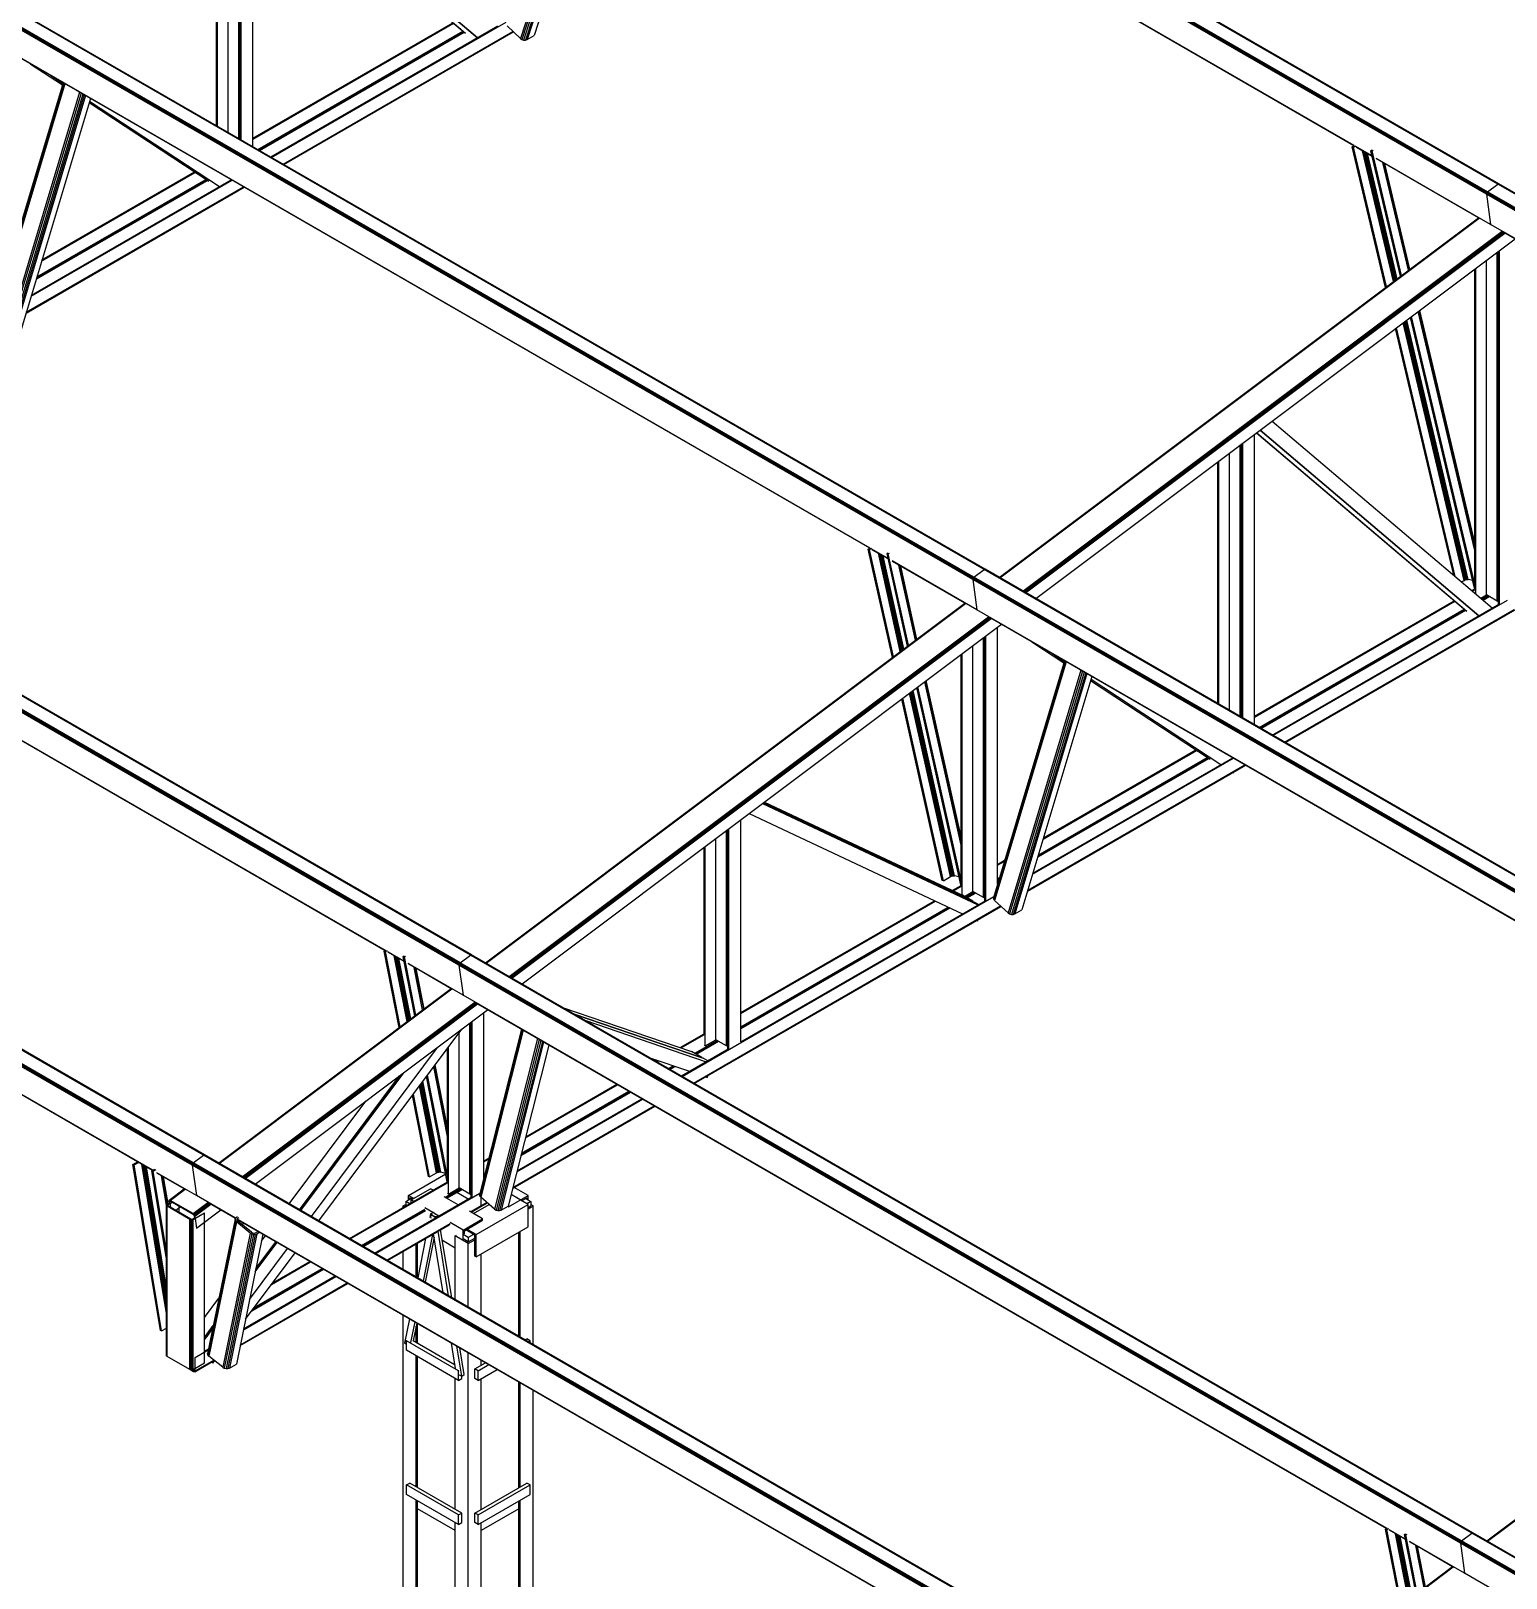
# Model space of a CAD drawing. Header units: millimetres. Extents: x 357 to 945, y 547 to 720.
# Drawn here: x 578.325 to 582.335, y 657.867 to 662.074 of the extents above; entities that cross this region are included whole.
import ezdxf

# ---------------------------------------------------------------- set-up
doc = ezdxf.new("R2010")
doc.units = ezdxf.units.MM
doc.layers.add('PLANTA-VIS', color=7, linetype='Continuous')

msp = doc.modelspace()

# ---------------------------------------------------------------- linework, layer by layer
at = {"layer": 'PLANTA-VIS', "extrusion": (6.79673e-13, 0.816497, 0.57735)}
for p, q in [((582.31268, 661.65758), (579.59032, 663.22934)), ((582.31406, 661.6583), (579.5917, 663.23006)), ((582.31531, 661.65835), (579.59295, 663.23011)), ((582.28174, 661.63021), (579.55938, 663.20196)), ((582.28181, 661.63184), (579.55945, 663.20359)), ((582.2824, 661.63362), (579.56003, 663.20538)), ((582.28341, 661.63528), (579.56105, 663.20704)), ((582.28471, 661.63657), (579.56235, 663.20833)), ((581.92253, 661.76217), (579.57097, 663.11985)), ((581.9217, 661.76169), (579.60456, 663.09949)), ((581.92162, 661.76164), (579.60681, 663.0981)), ((579.93443, 662.90894), (579.65559, 662.0534)), ((579.9386, 662.90654), (579.65964, 662.05064)), ((579.94308, 662.90395), (579.66447, 662.0491)), ((579.94722, 662.90156), (579.66936, 662.04903)), ((579.95035, 662.89975), (579.67355, 662.05044)), ((579.9634, 662.89222), (579.69264, 662.06146)), ((578.94419, 662.56027), (579.53857, 662.05548)), ((578.94467, 662.56063), (579.53911, 662.05579)), ((578.89041, 661.78125), (578.89041, 662.51991)), ((578.89324, 661.77962), (578.89324, 662.52203)), ((578.89395, 661.77921), (578.89395, 662.52256)), ((578.89678, 661.77757), (578.89678, 662.52469)), ((578.92859, 661.7592), (578.92859, 662.54857)), ((578.93446, 662.55297), (579.50333, 662.06984)), ((578.93494, 662.55333), (579.50616, 662.06821)), ((578.8296, 661.81636), (578.8296, 662.47427)), ((578.83243, 661.81472), (578.83243, 662.47639)), ((578.86142, 661.79799), (578.86142, 662.49815)), ((580.91614, 660.6094), (578.19378, 662.18116)), ((580.91752, 660.61013), (578.19516, 662.18188)), ((580.91878, 660.61017), (578.19641, 662.18193)), ((580.88521, 660.58203), (578.16285, 662.15379)), ((580.88527, 660.58366), (578.16291, 662.15542)), ((580.88586, 660.58544), (578.1635, 662.1572)), ((580.88688, 660.5871), (578.16452, 662.15886)), ((580.88818, 660.58839), (578.16582, 662.16015)), ((578.92859, 661.78251), (579.47214, 662.09633)), ((578.92859, 661.78006), (579.47386, 662.09487)), ((578.97912, 661.73003), (579.61659, 662.09808)), ((580.60621, 660.66769), (578.17444, 662.07167)), ((580.60537, 660.6672), (578.20802, 662.05131)), ((578.94164, 661.75167), (579.49904, 662.07348)), ((578.94262, 661.75111), (579.49983, 662.07281)), ((578.94377, 661.75044), (579.50076, 662.07202)), ((578.94492, 661.74978), (579.50169, 662.07123)), ((578.94588, 661.74922), (579.50247, 662.07057)), ((578.977, 661.73126), (579.59469, 662.08788)), ((579.01023, 661.71207), (579.63502, 662.0728)), ((579.01153, 661.71132), (579.63601, 662.07186)), ((579.01199, 661.71105), (579.63636, 662.07153)), ((579.65559, 662.0534), (579.61919, 662.08772)), ((579.65559, 662.0534), (579.65964, 662.05064)), ((579.67355, 662.05044), (579.69264, 662.06146)), ((580.60529, 660.66716), (578.21027, 662.04992)), ((579.56757, 662.03162), (579.5674, 662.03172)), ((579.56743, 662.03174), (579.56757, 662.03162)), ((579.56757, 662.03162), (579.56778, 662.03194)), ((579.65964, 662.05064), (579.66447, 662.0491)), ((579.66447, 662.0491), (579.66936, 662.04903)), ((579.66936, 662.04903), (579.67355, 662.05044)), ((578.32317, 661.98473), (578.41068, 661.9271)), ((578.326, 661.9831), (578.41074, 661.92729)), ((578.4125, 661.93316), (578.219, 661.28836)), ((578.4142, 661.93218), (578.21987, 661.28459)), ((578.41738, 661.93035), (578.22254, 661.28109)), ((578.38045, 661.95167), (578.41185, 661.93099)), ((578.38328, 661.95003), (578.4119, 661.93118)), ((578.45719, 661.90736), (578.25916, 661.24746)), ((578.46135, 661.90496), (578.26324, 661.24476)), ((578.46587, 661.90235), (578.26809, 661.24328)), ((578.47005, 661.89994), (578.27298, 661.24325)), ((578.47326, 661.89808), (578.27717, 661.24467)), ((578.48671, 661.89032), (578.29626, 661.25569)), ((578.48455, 661.8831), (578.83743, 661.65068)), ((578.4846, 661.8833), (578.83762, 661.65079)), ((578.48338, 661.87922), (578.80559, 661.667)), ((578.48344, 661.87941), (578.80842, 661.66537)), ((581.91723, 661.75911), (581.92292, 661.7624)), ((581.9206, 661.75839), (581.91723, 661.75911)), ((582.00778, 661.37672), (581.91723, 661.75911)), ((581.9206, 661.75839), (581.92614, 661.76159)), ((582.0105, 661.37876), (581.9206, 661.75839)), ((581.97118, 661.73408), (581.92685, 661.75968)), ((581.97145, 661.73297), (581.92773, 661.75821)), ((581.97147, 661.73285), (581.92899, 661.75739)), ((582.02893, 661.39259), (581.94469, 661.74832)), ((582.03136, 661.39441), (581.948, 661.7464)), ((582.03407, 661.39644), (581.9517, 661.74427)), ((582.03667, 661.3984), (581.95525, 661.74222)), ((582.03874, 661.39995), (581.95808, 661.74059)), ((581.96779, 661.74841), (581.97107, 661.75031)), ((581.97116, 661.7477), (581.96779, 661.74841)), ((582.04856, 661.40732), (581.96779, 661.74841)), ((581.97116, 661.7477), (581.97428, 661.7495)), ((582.05128, 661.40936), (581.97116, 661.7477)), ((582.29333, 661.54809), (581.98248, 661.72756)), ((582.26067, 661.56598), (581.98336, 661.72609)), ((582.26019, 661.56616), (581.98462, 661.72527)), ((582.06971, 661.42319), (582.00032, 661.7162)), ((578.35409, 661.44837), (578.77157, 661.68941)), ((578.35498, 661.45133), (578.76959, 661.69071)), ((582.07257, 661.42534), (582.00423, 661.71394)), ((582.07392, 661.42635), (582.00607, 661.71288)), ((578.31156, 661.30666), (578.9046, 661.64905)), ((578.31175, 661.3073), (578.90414, 661.64931)), ((578.3123, 661.30912), (578.90284, 661.65007)), ((578.32534, 661.35257), (578.87172, 661.66803)), ((578.32623, 661.35554), (578.8696, 661.66925)), ((578.33927, 661.39899), (578.8046, 661.66765)), ((578.33967, 661.40034), (578.8037, 661.66825)), ((578.34015, 661.40194), (578.80263, 661.66895)), ((578.34064, 661.40355), (578.80155, 661.66966)), ((578.34105, 661.40492), (578.80064, 661.67026)), ((578.87149, 661.62848), (578.87284, 661.63071)), ((582.28174, 661.63021), (582.28181, 661.63184)), ((582.28174, 661.63021), (582.28181, 661.63184)), ((582.28181, 661.63184), (582.2824, 661.63362)), ((582.28181, 661.63184), (582.2824, 661.63362)), ((585.00417, 660.06008), (582.28181, 661.63184)), ((582.2824, 661.63362), (582.28341, 661.63528)), ((582.2824, 661.63362), (582.28341, 661.63528)), ((585.00476, 660.06187), (582.2824, 661.63362)), ((582.28341, 661.63528), (582.28471, 661.63657)), ((582.28341, 661.63528), (582.28471, 661.63657)), ((585.00577, 660.06352), (582.28341, 661.63528)), ((582.28471, 661.63657), (582.31268, 661.65758)), ((582.28471, 661.63657), (582.31268, 661.65758)), ((585.00708, 660.06481), (582.28471, 661.63657)), ((582.31268, 661.65758), (582.31406, 661.6583)), ((582.31268, 661.65758), (582.31406, 661.6583)), ((585.03504, 660.08583), (582.31268, 661.65758)), ((582.31406, 661.6583), (582.31531, 661.65835)), ((582.31406, 661.6583), (582.31531, 661.65835)), ((585.03642, 660.08655), (582.31406, 661.6583)), ((585.03767, 660.08659), (582.31531, 661.65835)), ((578.87149, 661.62848), (578.87023, 661.62921)), ((578.87031, 661.62926), (578.87149, 661.62848)), ((582.28174, 661.63021), (582.29333, 661.54809)), ((585.00411, 660.05845), (582.28174, 661.63021)), ((582.28174, 661.63021), (582.29333, 661.54809)), ((580.95704, 660.58808), (582.26022, 661.56619)), ((580.95761, 660.58775), (582.26097, 661.56599)), ((580.95895, 660.58697), (582.26249, 661.56535)), ((582.29333, 661.54809), (582.2936, 661.54739)), ((584.6449, 660.19042), (582.29333, 661.54809)), ((582.29333, 661.54809), (582.2936, 661.54739)), ((581.02118, 660.55105), (582.32471, 661.52942)), ((581.02308, 660.54995), (582.32644, 661.5282)), ((581.02527, 660.54869), (582.32845, 661.52679)), ((581.0274, 660.54746), (582.33055, 661.52554)), ((581.02915, 660.54645), (582.3323, 661.52453)), ((581.05651, 660.53065), (582.35966, 661.50873)), ((584.64406, 660.18993), (582.32692, 661.52773)), ((584.64398, 660.18988), (582.32917, 661.52634)), ((582.31104, 660.52359), (582.31104, 661.47224)), ((582.31387, 660.52522), (582.31387, 661.47436)), ((582.31458, 660.5147), (582.31458, 661.4749)), ((582.3174, 660.51592), (582.3174, 661.47702)), ((582.25023, 660.55471), (582.25023, 661.4266)), ((582.25306, 660.54311), (582.25306, 661.42872)), ((582.28205, 660.54033), (582.28205, 661.45048)), ((582.24943, 660.55906), (582.07512, 661.29517)), ((582.25023, 660.56922), (582.07784, 661.29721)), ((582.25023, 660.66086), (582.09627, 661.31104)), ((582.25023, 660.6751), (582.09913, 661.31319)), ((582.25023, 660.6818), (582.10047, 661.3142)), ((582.19313, 660.594), (582.03434, 661.26456)), ((582.19714, 660.59059), (582.03706, 661.26661)), ((582.22134, 660.58007), (582.05549, 661.28044)), ((582.22392, 660.58124), (582.05792, 661.28226)), ((582.22692, 660.58205), (582.06062, 661.28429)), ((582.2299, 660.58238), (582.06322, 661.28624)), ((582.23239, 660.58219), (582.0653, 661.2878)), ((579.51961, 659.56123), (576.79725, 661.13298)), ((579.52099, 659.56195), (576.79863, 661.13371)), ((579.52224, 659.56199), (576.79988, 661.13375)), ((579.48867, 659.53385), (576.76631, 661.10561)), ((579.48874, 659.53548), (576.76638, 661.10724)), ((579.48932, 659.53727), (576.76696, 661.10902)), ((579.49034, 659.53892), (576.76798, 661.11068)), ((579.49164, 659.54021), (576.76928, 661.11197)), ((579.28925, 659.57356), (576.7779, 661.02349)), ((579.28842, 659.57308), (576.81149, 661.00314)), ((579.28834, 659.57303), (576.81374, 661.00174)), ((581.69948, 661.01323), (582.29787, 660.50505)), ((581.65096, 660.18745), (581.65096, 660.97681)), ((581.65682, 660.98121), (582.22569, 660.49808)), ((581.6573, 660.98157), (582.22852, 660.49645)), ((581.66655, 660.98852), (582.26093, 660.48373)), ((581.66703, 660.98888), (582.26147, 660.48404)), ((581.58378, 660.22623), (581.58378, 660.92639)), ((581.61277, 660.20949), (581.61277, 660.94815)), ((581.6156, 660.20786), (581.6156, 660.95028)), ((581.61631, 660.20745), (581.61631, 660.95081)), ((581.61914, 660.20582), (581.61914, 660.95293)), ((581.55196, 660.2446), (581.55196, 660.90251)), ((581.55479, 660.24297), (581.55479, 660.90463)), ((580.60143, 660.66493), (580.60705, 660.66817)), ((580.60482, 660.66413), (580.60143, 660.66493)), ((580.66706, 660.37043), (580.60143, 660.66493)), ((580.60482, 660.66413), (580.61028, 660.66729)), ((580.66982, 660.3725), (580.60482, 660.66413)), ((580.65531, 660.63933), (580.61117, 660.66482)), ((580.65556, 660.63823), (580.61202, 660.66336)), ((580.65559, 660.63812), (580.61326, 660.66255)), ((580.68828, 660.38635), (580.62871, 660.65363)), ((580.69071, 660.38818), (580.63197, 660.65175)), ((580.69344, 660.39023), (580.63562, 660.64964)), ((580.69606, 660.39219), (580.63913, 660.64762)), ((580.69815, 660.39376), (580.64193, 660.646)), ((580.65229, 660.65291), (580.65564, 660.65485)), ((580.65568, 660.65211), (580.65229, 660.65291)), ((580.70834, 660.40141), (580.65229, 660.65291)), ((580.65568, 660.65211), (580.65888, 660.65396)), ((580.71109, 660.40348), (580.65568, 660.65211)), ((580.8968, 660.49991), (580.66647, 660.63289)), ((580.86414, 660.51781), (580.66732, 660.63144)), ((580.86366, 660.51799), (580.66855, 660.63063)), ((580.72955, 660.41733), (580.68401, 660.62171)), ((578.79431, 659.01683), (576.07195, 660.58859)), ((578.79568, 659.01755), (576.07332, 660.58931)), ((578.79693, 659.0176), (576.07457, 660.58935)), ((580.73241, 660.41948), (580.68784, 660.61949)), ((580.73375, 660.42048), (580.68963, 660.61846)), ((580.88521, 660.58203), (580.88527, 660.58366)), ((580.88521, 660.58203), (580.88527, 660.58366)), ((580.88521, 660.58203), (580.8968, 660.49991)), ((583.60757, 659.01028), (580.88521, 660.58203)), ((580.88521, 660.58203), (580.8968, 660.49991)), ((580.88527, 660.58366), (580.88586, 660.58544)), ((580.88527, 660.58366), (580.88586, 660.58544)), ((583.60763, 659.0119), (580.88527, 660.58366)), ((580.88586, 660.58544), (580.88688, 660.5871)), ((580.88586, 660.58544), (580.88688, 660.5871)), ((583.60822, 659.01369), (580.88586, 660.58544)), ((580.88688, 660.5871), (580.88818, 660.58839)), ((580.88688, 660.5871), (580.88818, 660.58839)), ((583.60924, 659.01535), (580.88688, 660.5871)), ((580.88818, 660.58839), (580.91614, 660.6094)), ((580.88818, 660.58839), (580.91614, 660.6094)), ((583.61054, 659.01664), (580.88818, 660.58839)), ((580.91614, 660.6094), (580.91752, 660.61013)), ((580.91614, 660.6094), (580.91752, 660.61013)), ((583.63851, 659.03765), (580.91614, 660.6094)), ((580.91752, 660.61013), (580.91878, 660.61017)), ((580.91752, 660.61013), (580.91878, 660.61017)), ((583.63988, 659.03837), (580.91752, 660.61013)), ((583.64114, 659.03842), (580.91878, 660.61017)), ((582.21431, 660.57601), (582.22134, 660.58007)), ((582.22134, 660.58007), (582.22392, 660.58124)), ((582.22392, 660.58124), (582.22692, 660.58205)), ((582.22692, 660.58205), (582.2299, 660.58238)), ((582.2299, 660.58238), (582.23239, 660.58219)), ((582.24456, 660.57962), (582.23239, 660.58219)), ((582.31387, 660.59349), (582.31458, 660.5939)), ((582.31387, 660.59011), (582.31458, 660.59178)), ((582.31387, 660.59104), (582.31439, 660.59134)), ((578.76337, 658.98948), (576.041, 660.56124)), ((578.76343, 658.99111), (576.04107, 660.56286)), ((578.76402, 658.99289), (576.04165, 660.56465)), ((578.76503, 658.99455), (576.04267, 660.56631)), ((578.76634, 658.99584), (576.04397, 660.5676)), ((582.24235, 660.5522), (582.25023, 660.55675)), ((582.24407, 660.55074), (582.25058, 660.5545)), ((582.25023, 660.55889), (582.24943, 660.55906)), ((582.26674, 660.53149), (582.28205, 660.54033)), ((582.26925, 660.52936), (582.28515, 660.53854)), ((582.27004, 660.52868), (582.28613, 660.53797)), ((582.27097, 660.52789), (582.28728, 660.53731)), ((582.31104, 660.52359), (582.28205, 660.54033)), ((582.31458, 660.5448), (582.31387, 660.5452)), ((579.56051, 659.5399), (580.86369, 660.51801)), ((579.56108, 659.53957), (580.86444, 660.51782)), ((579.56242, 659.5388), (580.86595, 660.51717)), ((580.8968, 660.49991), (580.89706, 660.49921)), ((583.32857, 659.09593), (580.8968, 660.49991)), ((580.8968, 660.49991), (580.89706, 660.49921)), ((581.65096, 660.21076), (582.1945, 660.52457)), ((581.65096, 660.20831), (582.19622, 660.52311)), ((581.664, 660.17991), (582.2214, 660.50173)), ((581.66498, 660.17935), (582.22219, 660.50106)), ((581.66613, 660.17869), (582.22312, 660.50026)), ((581.66728, 660.17802), (582.22405, 660.49948)), ((581.66824, 660.17747), (582.22483, 660.49881)), ((581.69936, 660.1595), (582.31705, 660.51613)), ((581.70148, 660.15828), (582.33895, 660.52632)), ((581.73259, 660.14031), (582.35738, 660.50104)), ((581.73389, 660.13956), (582.35837, 660.50011)), ((581.73435, 660.1393), (582.35872, 660.49978)), ((582.2719, 660.5271), (582.28843, 660.53665)), ((582.27268, 660.52644), (582.2894, 660.53609)), ((582.31104, 660.52359), (582.31387, 660.52522)), ((579.62464, 659.50287), (580.92818, 660.48125)), ((579.62655, 659.50177), (580.92991, 660.48002)), ((579.62874, 659.50051), (580.93192, 660.47862)), ((579.63086, 659.49928), (580.93401, 660.47737)), ((579.63261, 659.49827), (580.93576, 660.47635)), ((579.65998, 659.48247), (580.96313, 660.46056)), ((583.32773, 659.09545), (580.93039, 660.47956)), ((583.32765, 659.0954), (580.93263, 660.47816)), ((580.95269, 659.75435), (580.95269, 660.45272)), ((582.28993, 660.45987), (582.28976, 660.45997)), ((582.2898, 660.45998), (582.28993, 660.45987)), ((582.28993, 660.45987), (582.29014, 660.46018)), ((578.65634, 658.97577), (576.16701, 660.41299)), ((578.6555, 658.97529), (576.1672, 660.41191)), ((578.65541, 658.97524), (576.16791, 660.4114)), ((580.9145, 659.7173), (580.9145, 660.42406)), ((580.91733, 659.71893), (580.91733, 660.42619)), ((580.91804, 659.70841), (580.91804, 660.42672)), ((580.92087, 659.70963), (580.92087, 660.42884)), ((581.04553, 660.41298), (581.13304, 660.35534)), ((581.04836, 660.41135), (581.1331, 660.35554)), ((580.85369, 659.74842), (580.85369, 660.37842)), ((580.85652, 659.72411), (580.85652, 660.38055)), ((580.88551, 659.73404), (580.88551, 660.4023)), ((581.10281, 660.37991), (581.13421, 660.35923)), ((581.10564, 660.37828), (581.13426, 660.35942)), ((581.13486, 660.36141), (580.94136, 659.71661)), ((581.13656, 660.36042), (580.94223, 659.71284)), ((581.13974, 660.35859), (580.9449, 659.70934)), ((581.17955, 660.3356), (580.98152, 659.6757)), ((581.18372, 660.3332), (580.9856, 659.67301)), ((581.18823, 660.33059), (580.99045, 659.67153)), ((581.19241, 660.32818), (580.99534, 659.67149)), ((581.19562, 660.32633), (580.99953, 659.67291)), ((580.85304, 659.75215), (580.73356, 660.28825)), ((580.85369, 659.76363), (580.73631, 660.29032)), ((580.85369, 659.86032), (580.75477, 660.30418)), ((580.85369, 659.8753), (580.75763, 660.30632)), ((580.85369, 659.88229), (580.75897, 660.30733)), ((581.20907, 660.31856), (581.01863, 659.68393)), ((581.20574, 660.30746), (581.52795, 660.09524)), ((581.2058, 660.30765), (581.53078, 660.09361)), ((581.20691, 660.31135), (581.55979, 660.07893)), ((581.20696, 660.31154), (581.55998, 660.07903)), ((580.80217, 659.76418), (580.69228, 660.25727)), ((580.80557, 659.76338), (580.69503, 660.25934)), ((580.82466, 659.7744), (580.71349, 660.2732)), ((580.82724, 659.77555), (580.71593, 660.27502)), ((580.83025, 659.77633), (580.71866, 660.27707)), ((580.83324, 659.77663), (580.72127, 660.27903)), ((580.83574, 659.77638), (580.72337, 660.2806)), ((581.07645, 659.87662), (581.49393, 660.11765)), ((581.07734, 659.87958), (581.49195, 660.11896)), ((581.03392, 659.7349), (581.62696, 660.07729)), ((581.03411, 659.73555), (581.6265, 660.07756)), ((581.03466, 659.73736), (581.6252, 660.07831)), ((581.0477, 659.78082), (581.59408, 660.09627)), ((581.04859, 659.78378), (581.59196, 660.0975)), ((581.06163, 659.82724), (581.52696, 660.0959)), ((581.06204, 659.82859), (581.52606, 660.09649)), ((581.06252, 659.83019), (581.52499, 660.0972)), ((581.063, 659.8318), (581.52391, 660.09791)), ((581.06341, 659.83316), (581.523, 660.09851)), ((581.59385, 660.05673), (581.59259, 660.05745)), ((581.59267, 660.0575), (581.59385, 660.05673)), ((581.59385, 660.05673), (581.5952, 660.05896)), ((580.31394, 659.97331), (580.89928, 659.69758)), ((580.3164, 659.97515), (580.88915, 659.70535)), ((580.31671, 659.97539), (580.88562, 659.70739)), ((580.31917, 659.97723), (580.85733, 659.72372)), ((580.25442, 659.32486), (580.25442, 659.92863)), ((580.27783, 659.94621), (580.8572, 659.67328)), ((580.18725, 659.33089), (580.18725, 659.87822)), ((580.21624, 659.31416), (580.21624, 659.89998)), ((580.21906, 659.31579), (580.21906, 659.9021)), ((580.21977, 659.30526), (580.21977, 659.90263)), ((580.2226, 659.30649), (580.2226, 659.90475)), ((580.15543, 659.34527), (580.15543, 659.85433)), ((580.15825, 659.31416), (580.15825, 659.85646)), ((580.91733, 659.7872), (580.91804, 659.78761)), ((580.91733, 659.78475), (580.91804, 659.78516)), ((580.95269, 659.80761), (580.97202, 659.81877)), ((580.95269, 659.80516), (580.97113, 659.81581)), ((580.80557, 659.76338), (580.80217, 659.76418)), ((580.80557, 659.76338), (580.82466, 659.7744)), ((580.82466, 659.7744), (580.82724, 659.77555)), ((580.82724, 659.77555), (580.83025, 659.77633)), ((580.82983, 659.73668), (580.85369, 659.75046)), ((580.83025, 659.77633), (580.83324, 659.77663)), ((580.83216, 659.73558), (580.85405, 659.74821)), ((580.83324, 659.77663), (580.83574, 659.77638)), ((580.8483, 659.77341), (580.83574, 659.77638)), ((580.85369, 659.752), (580.85304, 659.75215)), ((580.91733, 659.74883), (580.91804, 659.74923)), ((580.91733, 659.7477), (580.91804, 659.74811)), ((580.91733, 659.74637), (580.91804, 659.74678)), ((580.91733, 659.74504), (580.91804, 659.74545)), ((580.91733, 659.74393), (580.91804, 659.74433)), ((580.95269, 659.76924), (580.95809, 659.77236)), ((580.95269, 659.76811), (580.95768, 659.77099)), ((580.95269, 659.76678), (580.9572, 659.76938)), ((580.95269, 659.76546), (580.95672, 659.76778)), ((580.95269, 659.76434), (580.95631, 659.76643)), ((580.09546, 659.23104), (580.94238, 659.72001)), ((580.25442, 659.32527), (580.92051, 659.70984)), ((580.25442, 659.40447), (580.78166, 659.70887)), ((580.25442, 659.40202), (580.784, 659.70777)), ((580.88562, 659.70739), (580.85733, 659.72372)), ((580.86249, 659.72075), (580.88551, 659.73404)), ((580.86559, 659.71895), (580.88862, 659.73225)), ((580.86657, 659.71839), (580.88959, 659.73168)), ((580.86772, 659.71772), (580.89075, 659.73102)), ((580.86887, 659.71706), (580.89189, 659.73036)), ((580.86984, 659.7165), (580.89286, 659.7298)), ((580.88546, 659.70709), (580.88562, 659.70739)), ((580.9145, 659.7173), (580.88551, 659.73404)), ((580.90095, 659.69854), (580.88915, 659.70535)), ((580.9145, 659.7173), (580.91733, 659.71893)), ((580.94223, 659.71284), (580.94136, 659.71661)), ((580.9449, 659.70934), (580.94223, 659.71284)), ((580.98152, 659.6757), (580.9449, 659.70934)), ((580.12658, 659.21308), (580.96081, 659.69473)), ((580.12788, 659.21233), (580.96181, 659.6938)), ((580.12834, 659.21206), (580.96217, 659.69348)), ((580.25442, 659.36609), (580.81826, 659.69163)), ((580.25442, 659.36497), (580.81934, 659.69112)), ((580.25442, 659.36363), (580.82061, 659.69052)), ((580.25442, 659.36231), (580.82187, 659.68993)), ((580.25442, 659.36119), (580.82294, 659.68943)), ((580.89575, 659.65513), (580.89842, 659.65387)), ((580.89842, 659.65387), (580.90063, 659.65795)), ((580.98152, 659.6757), (580.9856, 659.67301)), ((580.9856, 659.67301), (580.99045, 659.67153)), ((580.99045, 659.67153), (580.99534, 659.67149)), ((580.99534, 659.67149), (580.99953, 659.67291)), ((580.99953, 659.67291), (581.01863, 659.68393)), ((579.28551, 659.5714), (579.29097, 659.57455)), ((579.28893, 659.57043), (579.28551, 659.5714)), ((579.32612, 659.36398), (579.28551, 659.5714)), ((579.28893, 659.57043), (579.29426, 659.57351)), ((579.32894, 659.36609), (579.28893, 659.57043)), ((579.33928, 659.54468), (579.29543, 659.57)), ((579.33949, 659.54359), (579.29623, 659.56857)), ((579.33951, 659.54348), (579.29742, 659.56778)), ((579.34746, 659.38), (579.31239, 659.55914)), ((579.34991, 659.38184), (579.31556, 659.55731)), ((579.35267, 659.38391), (579.31912, 659.55526)), ((579.35533, 659.3859), (579.32256, 659.55327)), ((579.35747, 659.38751), (579.32533, 659.55167)), ((579.33689, 659.55685), (579.34038, 659.55886)), ((579.34032, 659.55588), (579.33689, 659.55685)), ((579.36844, 659.39574), (579.33689, 659.55685)), ((579.34032, 659.55588), (579.34368, 659.55782)), ((579.37126, 659.39786), (579.34032, 659.55588)), ((579.50026, 659.45173), (579.35016, 659.5384)), ((579.4676, 659.46963), (579.35096, 659.53697)), ((579.46712, 659.46981), (579.35215, 659.53619)), ((579.38979, 659.41177), (579.36712, 659.52754)), ((579.48867, 659.53385), (579.48874, 659.53548)), ((579.48867, 659.53385), (579.48874, 659.53548)), ((579.48867, 659.53385), (579.50026, 659.45173)), ((582.21103, 657.9621), (579.48867, 659.53385)), ((579.48867, 659.53385), (579.50026, 659.45173)), ((579.48874, 659.53548), (579.48932, 659.53727)), ((579.48874, 659.53548), (579.48932, 659.53727)), ((582.2111, 657.96373), (579.48874, 659.53548)), ((579.48932, 659.53727), (579.49034, 659.53892)), ((579.48932, 659.53727), (579.49034, 659.53892)), ((582.21168, 657.96551), (579.48932, 659.53727)), ((579.49034, 659.53892), (579.49164, 659.54021)), ((579.49034, 659.53892), (579.49164, 659.54021)), ((582.2127, 657.96717), (579.49034, 659.53892)), ((579.49164, 659.54021), (579.51961, 659.56123)), ((579.49164, 659.54021), (579.51961, 659.56123)), ((582.214, 657.96846), (579.49164, 659.54021)), ((579.51961, 659.56123), (579.52099, 659.56195)), ((579.51961, 659.56123), (579.52099, 659.56195)), ((582.24197, 657.98947), (579.51961, 659.56123)), ((579.52099, 659.56195), (579.52224, 659.56199)), ((579.52099, 659.56195), (579.52224, 659.56199)), ((582.24335, 657.99019), (579.52099, 659.56195)), ((582.2446, 657.99024), (579.52224, 659.56199)), ((579.39265, 659.41391), (579.37082, 659.52541)), ((579.39395, 659.41489), (579.37251, 659.52443)), ((578.83519, 658.99551), (579.46715, 659.46983)), ((578.83576, 658.99518), (579.4679, 659.46964)), ((578.8371, 658.9944), (579.46942, 659.46899)), ((579.50026, 659.45173), (579.50053, 659.45103)), ((582.01162, 658.0018), (579.50026, 659.45173)), ((579.50026, 659.45173), (579.50053, 659.45103)), ((578.89932, 658.95848), (579.53164, 659.43307)), ((578.90123, 658.95738), (579.53337, 659.43184)), ((578.90342, 658.95612), (579.53538, 659.43044)), ((578.90554, 658.95489), (579.53748, 659.42919)), ((578.9073, 658.95388), (579.53923, 659.42818)), ((578.93466, 658.93808), (579.56659, 659.41238)), ((582.01078, 658.00132), (579.53385, 659.43138)), ((582.0107, 658.00127), (579.5361, 659.42998)), ((579.55615, 658.95518), (579.55615, 659.40455)), ((579.77022, 659.41882), (580.12099, 659.29898)), ((579.79851, 659.40249), (580.14927, 659.28265)), ((579.10768, 658.83818), (579.49651, 659.35978)), ((579.51797, 658.91101), (579.51797, 659.37589)), ((579.5208, 658.91264), (579.5208, 659.37801)), ((579.5215, 658.90212), (579.5215, 659.37854)), ((579.52433, 658.90334), (579.52433, 659.38066)), ((579.6584, 659.35937), (579.54457, 658.90939)), ((579.80204, 659.40045), (580.15281, 659.28061)), ((579.83033, 659.38412), (580.16079, 659.27121)), ((580.21906, 659.38406), (580.21977, 659.38446)), ((580.21906, 659.38161), (580.21977, 659.38201)), ((579.48898, 658.92775), (579.48898, 659.34968)), ((579.66, 659.35845), (579.54547, 658.90573)), ((579.6631, 659.35666), (579.54818, 658.90236)), ((579.70251, 659.3339), (579.58518, 658.8701)), ((579.70666, 659.33151), (579.58929, 658.86753)), ((579.71122, 659.32887), (579.59417, 658.86616)), ((579.7155, 659.3264), (579.59908, 658.8662)), ((579.71885, 659.32447), (579.60328, 658.86764)), ((580.09003, 659.30956), (580.15543, 659.34731)), ((580.09269, 659.30864), (580.15578, 659.34507)), ((580.12958, 659.29402), (580.19035, 659.3291)), ((580.13056, 659.29345), (580.19133, 659.32854)), ((580.13171, 659.29279), (580.19248, 659.32787)), ((580.13285, 659.29213), (580.19362, 659.32721)), ((580.13382, 659.29157), (580.19459, 659.32665)), ((580.15825, 659.31416), (580.18725, 659.33089)), ((580.21624, 659.31416), (580.18725, 659.33089)), ((580.21906, 659.34568), (580.21977, 659.34609)), ((580.21906, 659.34455), (580.21977, 659.34496)), ((580.21906, 659.34322), (580.21977, 659.34363)), ((580.21906, 659.3419), (580.21977, 659.34231)), ((580.21906, 659.34078), (580.21977, 659.34119)), ((579.08727, 658.84997), (579.43022, 659.31003)), ((579.45716, 658.94213), (579.45716, 659.30699)), ((579.45999, 658.91101), (579.45999, 659.31079)), ((579.73308, 659.31626), (579.62237, 658.87866)), ((580.0074, 659.28189), (580.11538, 659.245)), ((580.09334, 659.23227), (580.22225, 659.30669)), ((580.14927, 659.28265), (580.12099, 659.29898)), ((580.14892, 659.28193), (580.14927, 659.28265)), ((580.16494, 659.2736), (580.15281, 659.28061)), ((580.15825, 659.31416), (580.15578, 659.31558)), ((580.21624, 659.31416), (580.21906, 659.31579)), ((579.05749, 658.86716), (579.33353, 659.23746)), ((579.05899, 658.8663), (579.33838, 659.2411)), ((579.45716, 658.95914), (579.40322, 659.23463)), ((579.45716, 659.06767), (579.42005, 659.25721)), ((579.45716, 659.08442), (579.42265, 659.26069)), ((579.45716, 659.09207), (579.42383, 659.26229)), ((580.02475, 659.27187), (580.0292, 659.27444)), ((580.02687, 659.27064), (580.03187, 659.27353)), ((580.05799, 659.25268), (580.07096, 659.26017)), ((580.05896, 659.25212), (580.07219, 659.25975)), ((580.06011, 659.25145), (580.07364, 659.25926)), ((580.06126, 659.25079), (580.07507, 659.25877)), ((580.06223, 659.25023), (580.07629, 659.25835)), ((580.16349, 659.22856), (580.1661, 659.23387)), ((579.05545, 658.86834), (579.3269, 659.23248)), ((579.42788, 658.96929), (579.3816, 659.20564)), ((579.43046, 658.97042), (579.38383, 659.20862)), ((579.43348, 658.97114), (579.38633, 659.21198)), ((579.4365, 658.97135), (579.38875, 659.21522)), ((579.43901, 658.971), (579.39069, 659.21783)), ((579.45675, 658.94468), (579.40065, 659.23119)), ((579.65867, 659.02213), (579.95059, 659.19068)), ((579.66931, 659.06421), (579.91948, 659.20864)), ((579.67004, 659.06707), (579.91736, 659.20986)), ((580.15935, 659.22997), (580.16349, 659.22856)), ((579.02717, 658.88467), (579.23505, 659.16354)), ((579.40536, 658.95923), (579.36221, 659.17962)), ((579.40878, 658.95826), (579.36477, 659.18306)), ((579.6346, 658.92701), (580.02094, 659.15006)), ((579.63476, 658.92763), (580.02048, 659.15033)), ((579.6352, 658.92939), (580.01918, 659.15108)), ((579.64585, 658.97146), (579.98807, 659.16904)), ((579.64657, 658.97433), (579.98595, 659.17026)), ((579.65722, 659.0164), (579.95483, 659.18823)), ((579.65755, 659.01771), (579.95386, 659.18879)), ((579.65794, 659.01926), (579.95272, 659.18945)), ((579.65833, 659.02082), (579.95157, 659.19011)), ((578.60198, 658.99163), (578.6145, 658.99886)), ((578.60543, 658.99048), (578.60198, 658.99163)), ((578.67677, 658.54019), (578.60198, 658.99163)), ((578.60543, 658.99048), (578.61722, 658.99728)), ((578.68023, 658.53905), (578.60543, 658.99048)), ((578.69335, 658.58613), (578.62607, 658.99218)), ((578.69335, 658.6029), (578.62914, 658.9904)), ((578.69335, 658.62187), (578.63262, 658.9884)), ((578.69335, 658.64025), (578.63598, 658.98645)), ((578.69335, 658.6551), (578.63871, 658.98488)), ((578.76337, 658.98948), (578.76343, 658.99111)), ((578.76337, 658.98948), (578.76343, 658.99111)), ((581.48573, 657.41772), (578.76337, 658.98948)), ((578.76337, 658.98948), (578.7749, 658.90732)), ((578.76337, 658.98948), (578.7749, 658.90732)), ((578.76343, 658.99111), (578.76402, 658.99289)), ((578.76343, 658.99111), (578.76402, 658.99289)), ((581.48579, 657.41935), (578.76343, 658.99111)), ((578.76402, 658.99289), (578.76503, 658.99455)), ((578.76402, 658.99289), (578.76503, 658.99455)), ((581.48638, 657.42114), (578.76402, 658.99289)), ((578.76503, 658.99455), (578.76634, 658.99584)), ((578.76503, 658.99455), (578.76634, 658.99584)), ((581.4874, 657.42279), (578.76503, 658.99455)), ((578.76634, 658.99584), (578.79431, 659.01683)), ((578.76634, 658.99584), (578.79431, 659.01683)), ((581.4887, 657.42408), (578.76634, 658.99584)), ((578.79431, 659.01683), (578.79568, 659.01755)), ((578.79431, 659.01683), (578.79568, 659.01755)), ((581.51667, 657.44508), (578.79431, 659.01683)), ((578.79568, 659.01755), (578.79693, 659.0176)), ((578.79568, 659.01755), (578.79693, 659.0176)), ((581.51804, 657.44579), (578.79568, 659.01755)), ((581.51929, 657.44584), (578.79693, 659.0176)), ((579.5208, 658.98515), (579.5215, 658.98474)), ((579.5208, 658.98091), (579.5215, 658.98132)), ((579.55615, 659.00132), (579.56982, 659.00921)), ((579.55615, 658.99887), (579.5691, 659.00635)), ((578.65386, 658.97434), (578.66165, 658.97883)), ((578.65732, 658.97319), (578.65386, 658.97434)), ((578.69335, 658.73604), (578.65386, 658.97434)), ((578.65732, 658.97319), (578.66499, 658.97762)), ((578.69335, 658.75576), (578.65732, 658.97319)), ((578.7749, 658.90732), (578.66752, 658.96932)), ((578.74225, 658.9252), (578.66826, 658.96792)), ((578.74176, 658.92538), (578.6694, 658.96716)), ((578.69351, 658.881), (578.68028, 658.96088)), ((578.69629, 658.88364), (578.68383, 658.95883)), ((578.69759, 658.8844), (578.68541, 658.95792)), ((579.19063, 658.79029), (579.45716, 658.94417)), ((579.19276, 658.78907), (579.45751, 658.94192)), ((579.35123, 658.9075), (579.45257, 658.96601)), ((579.40878, 658.95826), (579.40536, 658.95923)), ((579.40878, 658.95826), (579.42788, 658.96929)), ((579.42788, 658.96929), (579.43046, 658.97042)), ((579.43046, 658.97042), (579.43348, 658.97114)), ((579.43348, 658.97114), (579.4365, 658.97135)), ((579.4365, 658.97135), (579.43901, 658.971)), ((579.45233, 658.96723), (579.43901, 658.971)), ((579.45716, 658.94457), (579.45675, 658.94468)), ((579.5208, 658.97846), (579.5215, 658.97887)), ((579.5208, 658.94253), (579.5215, 658.94294)), ((579.5208, 658.94141), (579.5215, 658.94182)), ((579.5208, 658.94008), (579.5215, 658.94049)), ((579.5208, 658.93875), (579.5215, 658.93916)), ((579.5208, 658.93764), (579.5215, 658.93804)), ((579.55615, 658.96295), (579.55845, 658.96428)), ((579.55615, 658.96182), (579.55812, 658.96296)), ((579.55615, 658.96049), (579.55772, 658.9614)), ((579.55615, 658.95917), (579.55733, 658.95985)), ((579.55615, 658.95805), (579.557, 658.95854)), ((582.28287, 657.96814), (583.58605, 658.94625)), ((582.28344, 657.96782), (583.5868, 658.94606)), ((582.28478, 657.96704), (583.58831, 658.94542)), ((578.70066, 658.89454), (578.74179, 658.92541)), ((578.7019, 658.89472), (578.74254, 658.92522)), ((578.70348, 658.89412), (578.74406, 658.92457)), ((578.88106, 658.84603), (578.7749, 658.90732)), ((578.7749, 658.90732), (578.77517, 658.90661)), ((578.7749, 658.90732), (578.77517, 658.90661)), ((579.25922, 658.75069), (579.52398, 658.90355)), ((579.26135, 658.74947), (579.54563, 658.9136)), ((579.34416, 658.89117), (579.3583, 658.89933)), ((579.36545, 658.89929), (579.35123, 658.9075)), ((579.35123, 658.89525), (579.35123, 658.9075)), ((579.35477, 658.89729), (579.35477, 658.90138)), ((579.36191, 658.89725), (579.35477, 658.90138)), ((579.35823, 658.89513), (579.41127, 658.92575)), ((579.41826, 658.92171), (579.41127, 658.92575)), ((579.48685, 658.88211), (579.44874, 658.90411)), ((579.45149, 658.90252), (579.48063, 658.91935)), ((579.45247, 658.90196), (579.4808, 658.91831)), ((579.45362, 658.90129), (579.48126, 658.91725)), ((579.45477, 658.90063), (579.48194, 658.91632)), ((579.45574, 658.90007), (579.48275, 658.91567)), ((579.45999, 658.91101), (579.45751, 658.91244)), ((579.45999, 658.91101), (579.48898, 658.92775)), ((579.48063, 658.91935), (579.49208, 658.92596)), ((579.48063, 658.91935), (579.48063, 658.92293)), ((579.48063, 658.91935), (579.48063, 658.92293)), ((579.4808, 658.91831), (579.48063, 658.91935)), ((579.4808, 658.91831), (579.48063, 658.91935)), ((579.4808, 658.91831), (579.49306, 658.92539)), ((579.48126, 658.91725), (579.4808, 658.91831)), ((579.48126, 658.91725), (579.4808, 658.91831)), ((579.48126, 658.91725), (579.49421, 658.92473)), ((579.48194, 658.91632), (579.48126, 658.91725)), ((579.48194, 658.91632), (579.48126, 658.91725)), ((579.48194, 658.91632), (579.49536, 658.92407)), ((579.48275, 658.91567), (579.48194, 658.91632)), ((579.48275, 658.91567), (579.48194, 658.91632)), ((579.48275, 658.91567), (579.49632, 658.92351)), ((579.51387, 658.89771), (579.48275, 658.91567)), ((579.51387, 658.89771), (579.48275, 658.91567)), ((579.51797, 658.91101), (579.48898, 658.92775)), ((579.51797, 658.91101), (579.5208, 658.91264)), ((579.54547, 658.90573), (579.54457, 658.90939)), ((579.54818, 658.90236), (579.54547, 658.90573)), ((579.58518, 658.8701), (579.54818, 658.90236)), ((579.54922, 658.87975), (579.54922, 658.90144)), ((579.54922, 658.87975), (579.54922, 658.90144)), ((579.62347, 658.87688), (579.6765, 658.9075)), ((579.6765, 658.883), (579.63023, 658.90972)), ((579.6765, 658.9075), (579.63866, 658.92935)), ((579.65882, 658.89321), (579.67297, 658.90138)), ((579.66943, 658.89933), (579.68357, 658.89117)), ((579.67297, 658.89729), (579.67297, 658.90138)), ((579.6765, 658.89525), (579.6765, 658.9075)), ((578.69335, 658.88052), (578.69381, 658.88184)), ((578.69381, 658.87919), (578.69335, 658.88052)), ((578.69335, 658.47227), (578.69335, 658.88052)), ((578.69381, 658.88184), (578.69512, 658.88297)), ((578.69512, 658.87807), (578.69381, 658.87919)), ((578.69381, 658.47094), (578.69381, 658.87919)), ((578.69512, 658.88297), (578.7007, 658.88619)), ((578.75734, 658.84214), (578.69512, 658.87807)), ((578.69512, 658.46982), (578.69512, 658.87807)), ((578.69635, 658.88051), (578.69659, 658.88118)), ((578.69658, 658.87985), (578.69635, 658.88051)), ((578.69724, 658.87929), (578.69658, 658.87985)), ((578.69659, 658.88118), (578.69724, 658.88174)), ((578.69659, 658.87985), (578.69659, 658.88118)), ((578.69724, 658.88174), (578.70929, 658.8887)), ((578.69724, 658.87929), (578.69724, 658.88174)), ((578.75946, 658.84337), (578.69724, 658.87929)), ((578.69994, 658.89362), (578.69987, 658.89209)), ((578.69987, 658.89209), (578.7007, 658.88619)), ((578.70066, 658.89454), (578.69994, 658.89362)), ((578.7019, 658.89472), (578.70066, 658.89454)), ((578.70348, 658.89412), (578.7019, 658.89472)), ((578.70199, 658.89086), (578.70349, 658.89199)), ((578.70203, 658.89162), (578.70199, 658.89086)), ((578.70199, 658.89086), (578.70418, 658.87529)), ((578.70203, 658.89162), (578.70271, 658.89213)), ((578.70238, 658.89208), (578.70203, 658.89162)), ((578.70301, 658.89218), (578.70238, 658.89208)), ((578.70379, 658.89187), (578.70301, 658.89218)), ((578.76571, 658.85819), (578.70348, 658.89412)), ((578.76602, 658.85595), (578.70379, 658.89187)), ((578.71857, 658.86698), (578.73089, 658.87622)), ((578.72835, 658.86133), (578.72835, 658.87769)), ((578.76571, 658.85819), (578.80628, 658.88864)), ((578.76571, 658.85819), (578.76737, 658.85692)), ((578.76583, 658.84214), (578.79694, 658.86011)), ((578.76602, 658.85595), (578.76685, 658.85532)), ((578.76685, 658.85532), (578.76761, 658.85442)), ((578.76737, 658.85692), (578.80801, 658.88742)), ((578.76737, 658.85692), (578.76889, 658.85515)), ((578.76761, 658.85442), (578.76817, 658.85343)), ((578.76889, 658.85515), (578.81002, 658.88602)), ((578.76889, 658.85515), (578.77001, 658.85317)), ((578.77001, 658.85317), (578.81211, 658.88476)), ((578.77058, 658.85126), (578.81387, 658.88375)), ((578.7752, 658.81839), (578.84123, 658.86795)), ((578.79694, 658.45186), (578.79694, 658.86011)), ((578.88077, 658.84523), (578.80847, 658.88697)), ((578.88074, 658.84514), (578.81072, 658.88557)), ((579.22387, 658.7711), (579.39571, 658.87032)), ((579.22484, 658.77054), (579.39587, 658.86928)), ((579.226, 658.76987), (579.39633, 658.86822)), ((579.22714, 658.76921), (579.39702, 658.86729)), ((579.22811, 658.76865), (579.39783, 658.86664)), ((579.33709, 658.87884), (579.34416, 658.88292)), ((579.34055, 658.87684), (579.33709, 658.87884)), ((579.33709, 658.87485), (579.33709, 658.87884)), ((579.35476, 658.88505), (579.34416, 658.89117)), ((579.34416, 658.89117), (579.34416, 658.87893)), ((579.36523, 658.89109), (579.35823, 658.89513)), ((579.35823, 658.88705), (579.35823, 658.89513)), ((579.41775, 658.86077), (579.39571, 658.87349)), ((579.41149, 658.85715), (579.40958, 658.84769)), ((579.41149, 658.85715), (579.41856, 658.86123)), ((579.42478, 658.84627), (579.41149, 658.85715)), ((579.42548, 658.85557), (579.41856, 658.86123)), ((579.42853, 658.85454), (579.42242, 658.85807)), ((579.4324, 658.85324), (579.42548, 658.85557)), ((579.55269, 658.8441), (579.51733, 658.86451)), ((579.52008, 658.86292), (579.54922, 658.87975)), ((579.52138, 658.86217), (579.5489, 658.87806)), ((579.52184, 658.86191), (579.54798, 658.87699)), ((579.52787, 658.85843), (579.5704, 658.88298)), ((579.53508, 658.80135), (579.6765, 658.883)), ((579.54798, 658.87699), (579.5656, 658.88717)), ((579.5489, 658.87806), (579.54798, 658.87699)), ((579.5489, 658.87806), (579.54798, 658.87699)), ((579.5489, 658.87806), (579.56523, 658.88749)), ((579.54922, 658.87975), (579.5489, 658.87806)), ((579.54922, 658.87975), (579.5489, 658.87806)), ((579.54922, 658.87975), (579.5642, 658.88839)), ((579.58518, 658.8701), (579.58929, 658.86753)), ((579.58929, 658.86753), (579.59417, 658.86616)), ((579.59417, 658.86616), (579.59908, 658.8662)), ((579.59908, 658.8662), (579.60328, 658.86764)), ((579.60328, 658.86764), (579.62237, 658.87866)), ((579.62347, 658.87688), (579.62138, 658.87809)), ((579.68357, 658.89117), (579.67297, 658.88505)), ((579.6765, 658.82177), (579.6765, 658.883)), ((579.6765, 658.87476), (579.68357, 658.87884)), ((579.6765, 658.87067), (579.69064, 658.87884)), ((579.68357, 658.89117), (579.68357, 658.87884)), ((579.69064, 658.87884), (579.68357, 658.88292)), ((579.69064, 658.50161), (579.69064, 658.87884)), ((578.75734, 658.84214), (578.75928, 658.84139)), ((578.75734, 658.43389), (578.75734, 658.84214)), ((578.75928, 658.84139), (578.76158, 658.84113)), ((578.75928, 658.43314), (578.75928, 658.84139)), ((578.75946, 658.84337), (578.76042, 658.84299)), ((578.76042, 658.84299), (578.76158, 658.84286)), ((578.76158, 658.84286), (578.76273, 658.84299)), ((578.76158, 658.84113), (578.76387, 658.84139)), ((578.76158, 658.43288), (578.76158, 658.84113)), ((578.76273, 658.84299), (578.7637, 658.84337)), ((578.7637, 658.84337), (578.76929, 658.84659)), ((578.76387, 658.84139), (578.76583, 658.84214)), ((578.76387, 658.43314), (578.76387, 658.84139)), ((578.76583, 658.43389), (578.76583, 658.84214)), ((578.76817, 658.85343), (578.76846, 658.85249)), ((578.76846, 658.85249), (578.76929, 658.84659)), ((578.77001, 658.85317), (578.77058, 658.85126)), ((578.77058, 658.85126), (578.7752, 658.81839)), ((578.87997, 658.84265), (578.80517, 658.47758)), ((578.8809, 658.8391), (578.8061, 658.47404)), ((578.88364, 658.83587), (578.80884, 658.47081)), ((578.87997, 658.84265), (578.881, 658.84597)), ((578.8809, 658.8391), (578.87997, 658.84265)), ((578.88364, 658.83587), (578.8809, 658.8391)), ((578.881, 658.84597), (578.88383, 658.84857)), ((578.92099, 658.80518), (578.88364, 658.83587)), ((578.88383, 658.84857), (578.88618, 658.84992)), ((578.88492, 658.84208), (578.88555, 658.84413)), ((578.88548, 658.8399), (578.88492, 658.84208)), ((578.88555, 658.84413), (578.88503, 658.84163)), ((578.88717, 658.83792), (578.88548, 658.8399)), ((578.88555, 658.84413), (578.8873, 658.84572)), ((578.8873, 658.84572), (578.88599, 658.83931)), ((578.92453, 658.80722), (578.88717, 658.83792)), ((578.8873, 658.84572), (578.88975, 658.84714)), ((581.3787, 657.40401), (578.88937, 658.84123)), ((581.37786, 657.40353), (578.88956, 658.84016)), ((581.37777, 657.40348), (578.89027, 658.83964)), ((578.90155, 658.83313), (578.90032, 658.82711)), ((579.29246, 658.7315), (579.4643, 658.83072)), ((579.29376, 658.73075), (579.46397, 658.82903)), ((579.29422, 658.73049), (579.46305, 658.82796)), ((579.42533, 658.84916), (579.41149, 658.85382)), ((579.41279, 658.84584), (579.41149, 658.85382)), ((579.42533, 658.84916), (579.4324, 658.85324)), ((579.42571, 658.84681), (579.42533, 658.84916)), ((579.43278, 658.8509), (579.4324, 658.85324)), ((579.43382, 658.85149), (579.43257, 658.85221)), ((579.46894, 658.62961), (579.43882, 658.81397)), ((579.49965, 658.81348), (579.4643, 658.83389)), ((579.49965, 658.81348), (579.55269, 658.8441)), ((579.49965, 658.78898), (579.49965, 658.81348)), ((579.50319, 658.81144), (579.55269, 658.84002)), ((579.53154, 658.79931), (579.50687, 658.81356)), ((579.53508, 658.80135), (579.5104, 658.8156)), ((579.53508, 658.74012), (579.6765, 658.82177)), ((579.55269, 658.84002), (579.55269, 658.8441)), ((578.92099, 658.80518), (578.8462, 658.44011)), ((578.92514, 658.80275), (578.85034, 658.43769)), ((578.93004, 658.8015), (578.85525, 658.43644)), ((578.93497, 658.80163), (578.86018, 658.43657)), ((578.93918, 658.8031), (578.86438, 658.43803)), ((578.95575, 658.80183), (578.88347, 658.44906)), ((578.92099, 658.80518), (578.92514, 658.80275)), ((578.92453, 658.80722), (578.92707, 658.80573)), ((578.92514, 658.80275), (578.93004, 658.8015)), ((578.92707, 658.80573), (578.9301, 658.80496)), ((578.93004, 658.8015), (578.93497, 658.80163)), ((578.9301, 658.80496), (578.93313, 658.80503)), ((578.93313, 658.80503), (578.93572, 658.80594)), ((578.93484, 658.69976), (578.99433, 658.77956)), ((578.93497, 658.80163), (578.93918, 658.8031)), ((578.93565, 658.70371), (578.99284, 658.78042)), ((578.93572, 658.80594), (578.94218, 658.80967)), ((578.93676, 658.70912), (578.99079, 658.7816)), ((578.93918, 658.8031), (578.94637, 658.80725)), ((578.95209, 658.78396), (578.96251, 658.79793)), ((579.37245, 658.68532), (579.37245, 658.77565)), ((579.37598, 658.68328), (579.37598, 658.77769)), ((579.39805, 658.79043), (579.37642, 658.68303)), ((579.4163, 658.80097), (579.39086, 658.67469)), ((579.42121, 658.79432), (579.39646, 658.67146)), ((579.44595, 658.64288), (579.41979, 658.80299)), ((579.4604, 658.63454), (579.43175, 658.80989)), ((579.47851, 658.76445), (579.44362, 658.78459)), ((579.47851, 658.79719), (579.48198, 658.79919)), ((579.47851, 658.62408), (579.47851, 658.79719)), ((579.51387, 658.77678), (579.47851, 658.79719)), ((579.51387, 658.79319), (579.49973, 658.80135)), ((579.51387, 658.78086), (579.49973, 658.78903)), ((579.50319, 658.80335), (579.50319, 658.81144)), ((579.52801, 658.80135), (579.51387, 658.79319)), ((579.51387, 658.79319), (579.51387, 658.78086)), ((579.51387, 658.78086), (579.53154, 658.79107)), ((579.51387, 658.77678), (579.53154, 658.78698)), ((579.51387, 658.60367), (579.51387, 658.77678)), ((579.53154, 658.74216), (579.53154, 658.79931)), ((579.53508, 658.74012), (579.53508, 658.80135)), ((579.65175, 658.52406), (579.65175, 658.80748)), ((579.65529, 658.52202), (579.65529, 658.80952)), ((578.90844, 658.5709), (579.04303, 658.75145)), ((578.91951, 658.62492), (579.02261, 658.76323)), ((578.98233, 658.67003), (579.08319, 658.72826)), ((579.33709, 658.70573), (579.33709, 658.75524)), ((579.53508, 658.74012), (579.53154, 658.74216)), ((579.54922, 658.58326), (579.54922, 658.74828)), ((578.90259, 658.54234), (579.1539, 658.68743)), ((578.90316, 658.54511), (579.15178, 658.68866)), ((578.9257, 658.59406), (579.12067, 658.70662)), ((578.92716, 658.59602), (579.1197, 658.70718)), ((578.92889, 658.59834), (579.11855, 658.70784)), ((578.93064, 658.60068), (579.1174, 658.70851)), ((578.93211, 658.60266), (579.11642, 658.70907)), ((578.97913, 658.66573), (579.08531, 658.72703)), ((578.89377, 658.49928), (579.18677, 658.66845)), ((578.89389, 658.49989), (579.18631, 658.66872)), ((578.89424, 658.50159), (579.18501, 658.66947)), ((578.79694, 658.57582), (578.83605, 658.62829)), ((579.33709, 655.79975), (579.33709, 658.58167)), ((579.35403, 658.57189), (579.34077, 658.50606)), ((579.36848, 658.56355), (579.35726, 658.50784)), ((579.37408, 658.56031), (579.36432, 658.51188)), ((578.68023, 658.53905), (578.67677, 658.54019)), ((578.68023, 658.53905), (578.69335, 658.54662)), ((578.79694, 658.52155), (578.82071, 658.55344)), ((578.79694, 658.51763), (578.8196, 658.54804)), ((578.79694, 658.51477), (578.8188, 658.54409)), ((578.79967, 658.52129), (578.80341, 658.52345)), ((578.80113, 658.52326), (578.80488, 658.52542)), ((578.80286, 658.52558), (578.80661, 658.52774)), ((578.8046, 658.52791), (578.80835, 658.53008)), ((578.80608, 658.52989), (578.80983, 658.53206)), ((579.37245, 658.5072), (579.37245, 658.55222)), ((579.37598, 658.50515), (579.37598, 658.55921)), ((579.66813, 658.51461), (579.673, 658.51742)), ((579.68198, 658.51224), (579.673, 658.51742)), ((578.77141, 658.4666), (578.80715, 658.48723)), ((578.79694, 658.48379), (578.80772, 658.49001)), ((578.8061, 658.47404), (578.80517, 658.47758)), ((579.34575, 658.50198), (579.34077, 658.50606)), ((579.34575, 658.51224), (579.3477, 658.51336)), ((579.48717, 658.43059), (579.34575, 658.51224)), ((579.34575, 658.48631), (579.34575, 658.51224)), ((579.48717, 658.40466), (579.34575, 658.48631)), ((579.47809, 658.4462), (579.3643, 658.5119)), ((579.47956, 658.43723), (579.46834, 658.50589)), ((579.49604, 658.41641), (579.48278, 658.49755)), ((579.50311, 658.4205), (579.49133, 658.49262)), ((579.51387, 655.69769), (579.51387, 658.47961)), ((579.67711, 658.50942), (579.68198, 658.51224)), ((579.68198, 658.50661), (579.68198, 658.51224)), ((578.69381, 658.47094), (578.69335, 658.47227)), ((578.69512, 658.46982), (578.69381, 658.47094)), ((578.75734, 658.43389), (578.69512, 658.46982)), ((578.75734, 658.43389), (578.75928, 658.43314)), ((578.76716, 658.42822), (578.75734, 658.43389)), ((578.76387, 658.43314), (578.76583, 658.43389)), ((578.76583, 658.43389), (578.79694, 658.45186)), ((578.76928, 658.4319), (578.76928, 658.43589)), ((578.77016, 658.42792), (578.82353, 658.45874)), ((578.77108, 658.42898), (578.82315, 658.45905)), ((578.77141, 658.43067), (578.77141, 658.4666)), ((578.77141, 658.43067), (578.82208, 658.45993)), ((578.80884, 658.47081), (578.8061, 658.47404)), ((578.8462, 658.44011), (578.80884, 658.47081)), ((578.81541, 658.45405), (578.81641, 658.45288)), ((578.81637, 658.4546), (578.81924, 658.45124)), ((578.81924, 658.45124), (578.81641, 658.45288)), ((578.81924, 658.45124), (578.82433, 658.45808)), ((578.8462, 658.44011), (578.85034, 658.43769)), ((578.85034, 658.43769), (578.85525, 658.43644)), ((578.85525, 658.43644), (578.86018, 658.43657)), ((578.86018, 658.43657), (578.86438, 658.43803)), ((578.86438, 658.43803), (578.88347, 658.44906)), ((579.37245, 658.11528), (579.37245, 658.4709)), ((579.37598, 658.11324), (579.37598, 658.46886)), ((579.53158, 658.43577), (579.56068, 658.45258)), ((579.54056, 658.43059), (579.53158, 658.43577)), ((579.53158, 658.40985), (579.53158, 658.43577)), ((579.54056, 658.43059), (579.56967, 658.44739)), ((579.54056, 658.40466), (579.59212, 658.43443)), ((579.54922, 658.44596), (579.54922, 658.45919)), ((578.75928, 658.43314), (578.76158, 658.43288)), ((578.76158, 658.43288), (578.76387, 658.43314)), ((578.76716, 658.43067), (578.76305, 658.43305)), ((578.76716, 658.43067), (578.76928, 658.4319)), ((578.76797, 658.43039), (578.76716, 658.43067)), ((578.76878, 658.42766), (578.76716, 658.42822)), ((578.76797, 658.43039), (578.76912, 658.43105)), ((578.76866, 658.43052), (578.76797, 658.43039)), ((578.76912, 658.43105), (578.76866, 658.43052)), ((578.77016, 658.42792), (578.76878, 658.42766)), ((578.76928, 658.4319), (578.76912, 658.43105)), ((578.77108, 658.42898), (578.77016, 658.42792)), ((578.77141, 658.43067), (578.77108, 658.42898)), ((579.47851, 658.05404), (579.47851, 658.40966)), ((579.48717, 658.43059), (579.48912, 658.43171)), ((579.48717, 658.40466), (579.48717, 658.43059)), ((579.48717, 658.40466), (579.49615, 658.40985)), ((579.49604, 658.41641), (579.48912, 658.41874)), ((579.49604, 658.41641), (579.50311, 658.4205)), ((579.49615, 658.40985), (579.49615, 658.41648)), ((579.54056, 658.40466), (579.53158, 658.40985)), ((579.54056, 658.40466), (579.54056, 658.43059)), ((579.54922, 658.05404), (579.54922, 658.40966)), ((579.65175, 658.11324), (579.65175, 658.4)), ((579.65529, 658.11528), (579.65529, 658.39796)), ((579.69064, 655.79975), (579.69064, 658.37754)), ((579.34575, 658.12032), (579.35473, 658.1255)), ((579.48717, 658.03867), (579.34575, 658.12032)), ((579.34575, 658.09439), (579.34575, 658.12032)), ((579.49615, 658.04385), (579.35473, 658.1255)), ((579.53158, 658.04385), (579.673, 658.1255)), ((579.54056, 658.03867), (579.68198, 658.12032)), ((579.68198, 658.12032), (579.673, 658.1255)), ((579.68198, 658.09439), (579.68198, 658.12032)), ((579.48717, 658.01275), (579.34575, 658.09439)), ((579.37245, 657.72336), (579.37245, 658.07898)), ((579.37598, 657.72132), (579.37598, 658.07694)), ((579.47851, 657.99613), (579.37598, 658.05532)), ((579.54056, 658.01275), (579.68198, 658.09439)), ((579.65175, 658.05532), (579.54922, 657.99613)), ((579.65175, 657.72132), (579.65175, 658.07694)), ((579.65529, 657.72336), (579.65529, 658.07898)), ((579.47851, 657.66212), (579.47851, 658.01775)), ((579.48717, 658.03867), (579.49615, 658.04385)), ((579.48717, 658.01275), (579.48717, 658.03867)), ((579.48717, 658.01275), (579.49615, 658.01793)), ((579.49615, 658.01793), (579.49615, 658.04385)), ((579.54056, 658.03867), (579.53158, 658.04385)), ((579.53158, 658.01793), (579.53158, 658.04385)), ((579.54056, 658.01275), (579.53158, 658.01793)), ((579.54056, 658.01275), (579.54056, 658.03867)), ((579.54922, 657.66212), (579.54922, 658.01775)), ((582.00787, 657.99964), (582.01333, 658.00279)), ((582.01129, 657.99868), (582.00787, 657.99964)), ((582.04848, 657.79222), (582.00787, 657.99964)), ((582.01129, 657.99868), (582.01662, 658.00175)), ((582.0513, 657.79434), (582.01129, 657.99868)), ((582.06164, 657.97292), (582.01779, 657.99824)), ((582.06185, 657.97184), (582.01859, 657.99681)), ((582.06187, 657.97173), (582.01978, 657.99603)), ((582.06982, 657.80824), (582.03475, 657.98739)), ((582.07228, 657.81008), (582.03792, 657.98556)), ((582.07503, 657.81215), (582.04148, 657.9835)), ((582.07769, 657.81415), (582.04492, 657.98151)), ((582.07983, 657.81575), (582.04769, 657.97991)), ((582.05925, 657.98509), (582.06274, 657.98711)), ((582.06268, 657.98413), (582.05925, 657.98509)), ((582.0908, 657.82398), (582.05925, 657.98509)), ((582.06268, 657.98413), (582.06604, 657.98606)), ((582.09362, 657.8261), (582.06268, 657.98413)), ((582.214, 657.96846), (582.24197, 657.98947)), ((582.214, 657.96846), (582.24197, 657.98947)), ((582.24197, 657.98947), (582.24335, 657.99019)), ((582.24197, 657.98947), (582.24335, 657.99019)), ((585.70679, 655.98905), (582.24197, 657.98947)), ((582.24335, 657.99019), (582.2446, 657.99024)), ((582.24335, 657.99019), (582.2446, 657.99024)), ((585.70817, 655.98978), (582.24335, 657.99019)), ((585.70942, 655.98982), (582.2446, 657.99024)), ((582.22262, 657.87998), (582.07252, 657.96664)), ((582.18996, 657.89787), (582.07332, 657.96522)), ((582.18948, 657.89805), (582.07451, 657.96443)), ((582.11215, 657.84001), (582.08948, 657.95579)), ((582.11501, 657.84216), (582.09318, 657.95365)), ((582.11631, 657.84314), (582.09487, 657.95268)), ((582.21103, 657.9621), (582.2111, 657.96373)), ((582.21103, 657.9621), (582.2111, 657.96373)), ((585.67586, 655.96168), (582.21103, 657.9621)), ((582.21103, 657.9621), (582.22262, 657.87998)), ((582.21103, 657.9621), (582.22262, 657.87998)), ((582.2111, 657.96373), (582.21168, 657.96551)), ((582.2111, 657.96373), (582.21168, 657.96551)), ((585.67592, 655.96331), (582.2111, 657.96373)), ((582.21168, 657.96551), (582.2127, 657.96717)), ((582.21168, 657.96551), (582.2127, 657.96717)), ((585.67651, 655.96509), (582.21168, 657.96551)), ((582.2127, 657.96717), (582.214, 657.96846)), ((582.2127, 657.96717), (582.214, 657.96846)), ((585.67753, 655.96675), (582.2127, 657.96717)), ((585.67883, 655.96804), (582.214, 657.96846)), ((581.55755, 657.42375), (582.18951, 657.89808)), ((581.55812, 657.42342), (582.19026, 657.89788)), ((581.55946, 657.42265), (582.19178, 657.89724)), ((584.69862, 656.45046), (582.22262, 657.87998)), ((582.22262, 657.87998), (582.22289, 657.87927)), ((582.22262, 657.87998), (582.22289, 657.87927))]:
    msp.add_line(p, q, dxfattribs=at)

doc.saveas('drawing.dxf')
